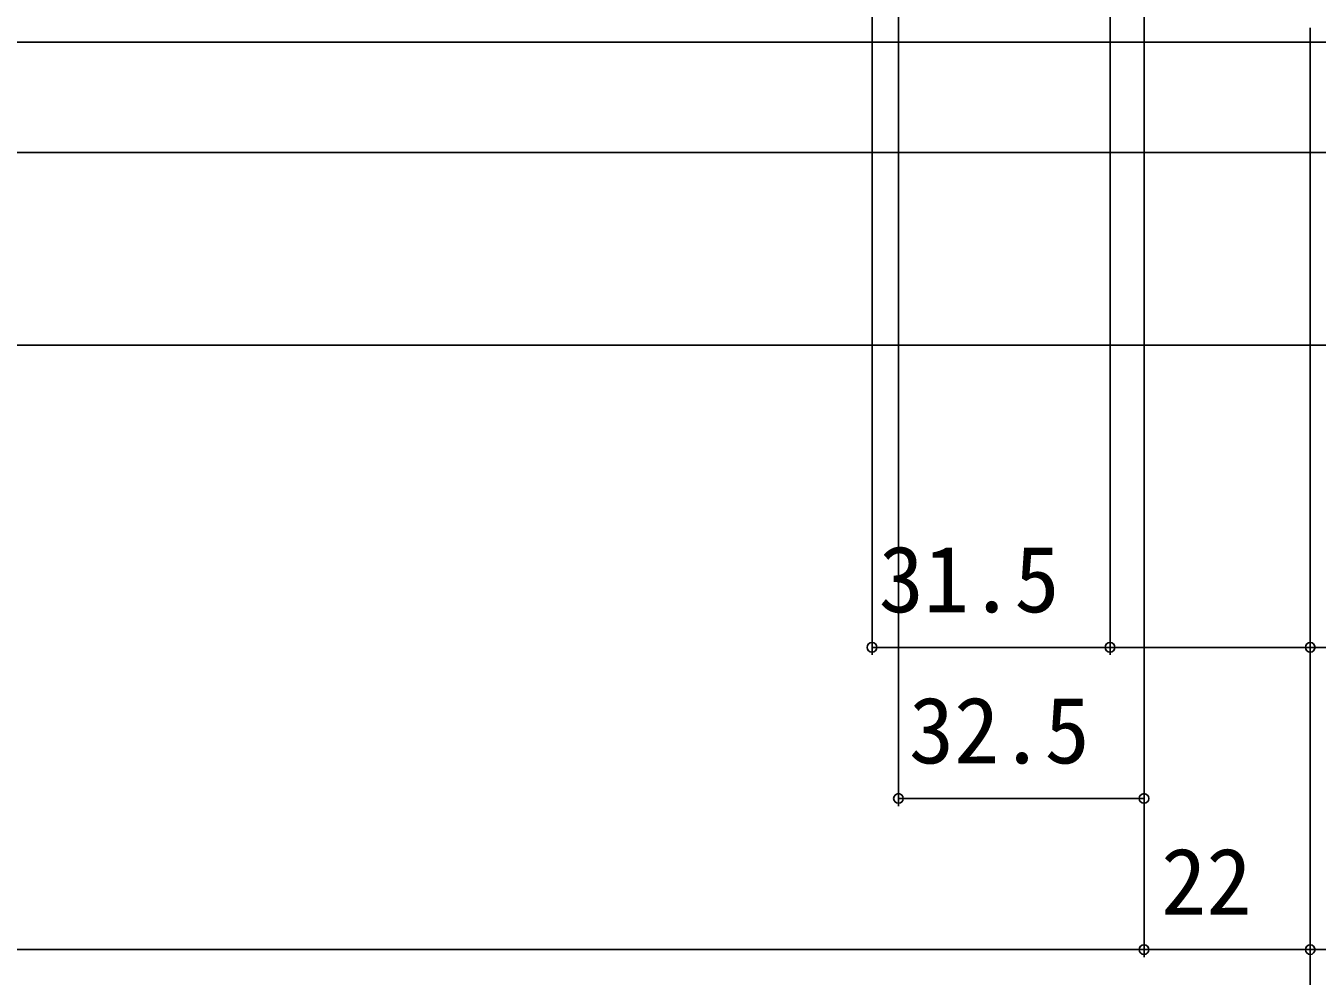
# Model space of a CAD drawing. Units: millimetres, scale not verified. Extents: x -525 to 525, y -783 to 778.
# Drawn here: x 168.5 to 339.4, y -636.3 to -510.5 of the extents above; entities that cross this region are included whole.
import ezdxf
from ezdxf.enums import TextEntityAlignment as Align

# ---------------------------------------------------------------- set-up
doc = ezdxf.new("R2010")
doc.units = ezdxf.units.MM
doc.header["$LTSCALE"] = 4
for name, color, linetype in [('0-5_YKK_12', 2, 'Continuous'), ('0-8_YKK_D', 6, 'Continuous'), ('0-A_YSS_K', 3, 'Continuous')]:
    doc.layers.add(name, color=color, linetype=linetype)
doc.styles.add('ＭＳ ゴシック', font='')
doc.styles.get('ＭＳ ゴシック').set_extended_font_data('MS Gothic')

msp = doc.modelspace()

# ---------------------------------------------------------------- linework, layer by layer
at = {"layer": '0-5_YKK_12'}
for p, q in [((358.201, -512.697), (-1.5, -512.697)), ((368.001, -527.297), (-1.5, -527.297))]:
    msp.add_line(p, q, dxfattribs=at)
at = {"layer": '0-8_YKK_D'}
for p, q in [((280.501, -436.297), (280.501, -593.8)), ((284.001, -467.232), (284.001, -613.8)), ((312.001, -467.797), (312.001, -593.8)), ((312.001, -467.797), (312.001, -593.8)), ((316.501, -470.597), (316.501, -633.8)), ((316.501, -470.597), (316.501, -613.8)), ((316.501, -470.597), (316.501, -633.8)), ((338.501, -510.797), (338.501, -633.8)), ((338.501, -510.797), (338.501, -653.8)), ((338.501, -510.797), (338.501, -653.8)), ((338.501, -510.797), (338.501, -633.8)), ((338.501, -510.797), (338.501, -593.8)), ((280.501, -592.8), (312.001, -592.8)), ((284.001, -612.8), (316.501, -612.8)), ((316.501, -632.8), (-322.5, -632.8)), ((338.501, -632.8), (316.501, -632.8)), ((338.501, -632.8), (335.951, -632.8)), ((338.501, -632.8), (341.001, -632.8))]:
    msp.add_line(p, q, dxfattribs=at)
msp.add_lwpolyline([(312.001, -592.8), (338.501, -592.8), (373.005, -592.8)], dxfattribs=at)
for centre in [(280.501, -592.8), (312.001, -592.8), (312.001, -592.8), (338.501, -592.8), (284.001, -612.8), (316.501, -612.8), (316.501, -632.8), (316.501, -632.8), (338.501, -632.8), (338.501, -632.8)]:
    msp.add_circle(centre, 0.637, dxfattribs=at)
at = {"layer": '0-A_YSS_K'}
msp.add_line((-1.5, -552.8), (372.001, -552.8), dxfattribs=at)

# ---------------------------------------------------------------- texts
at = {"layer": '0-8_YKK_D', "style": 'ＭＳ ゴシック'}
for s, p in [('31.5', (281.387, -590.8)), ('32.5', (285.387, -610.8)), ('22', (318.774, -630.8))]:
    msp.add_text(s, height=8.798, dxfattribs=at).set_placement(p, align=Align.BOTTOM_LEFT)

doc.saveas('drawing.dxf')
